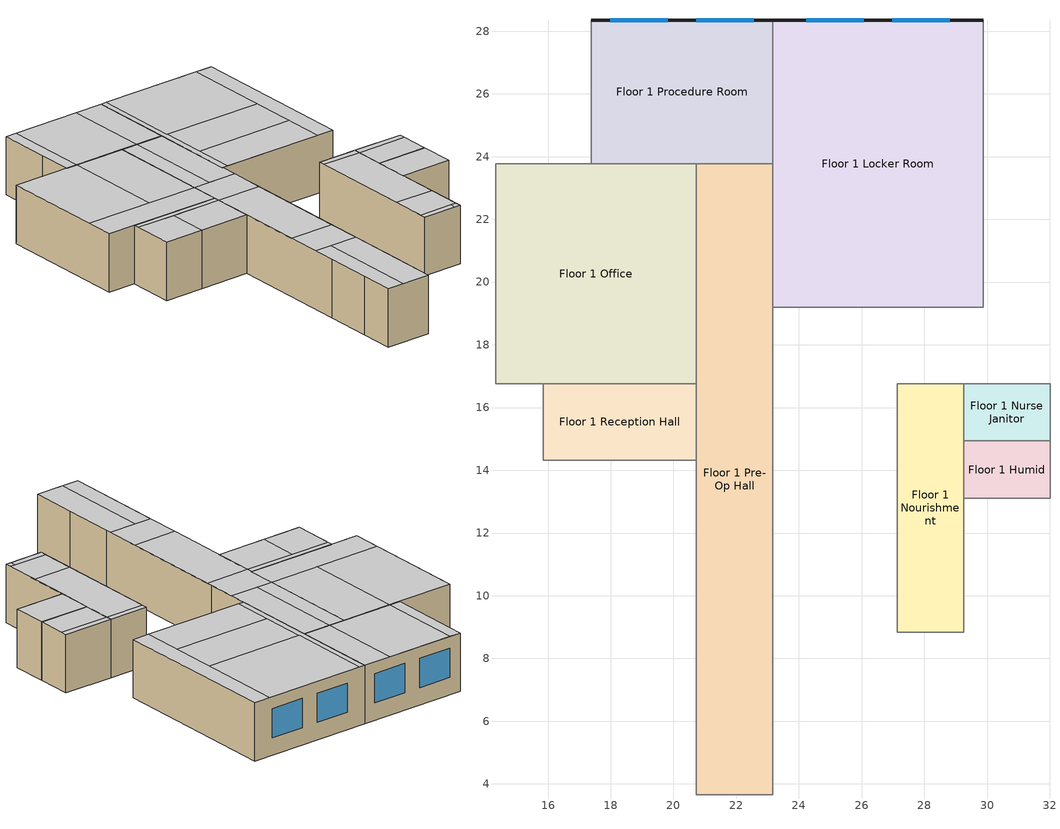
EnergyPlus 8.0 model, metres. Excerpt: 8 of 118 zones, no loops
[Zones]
Floor 1 Humid
 floor ground (ext_slab_8in_with_carpet): 32,14.94 32,13.11 29.26,13.11 29.26,14.94 z0
 wall to Floor 1 Sterile Storage (int_wall): 32,13.11 32,14.94 z0:3.05
 wall to Floor 1 Nourishment (int_wall): 29.26,14.94 29.26,13.11 z0:3.05
 wall to Floor 1 Nurse Janitor (int_wall): 32,14.94 29.26,14.94 z0:3.05
 wall to Floor 1 Clean (int_wall): 29.26,13.11 32,13.11 z0:3.05
 ceiling to Floor 2 X-Ray (int_slab_ceiling): 32,13.11 32,14.94 29.26,14.94 29.26,13.11 z3.05
Floor 1 Locker Room
 floor ground (ext_slab_8in_with_carpet): 23.16,28.35 29.87,28.35 29.87,19.2 23.16,19.2 z0
 wall outside (nonres_ext_wall): 29.87,28.35 23.16,28.35 z0:3.05
 wall to Floor 1 Procedure Room (int_wall): 23.16,28.35 23.16,23.77 z0:3.05
 wall to Floor 1 Locker Room Hall (int_wall): 23.16,19.2 29.87,19.2 z0:3.05
 wall to Floor 1 Lounge (int_wall): 29.87,19.2 29.87,28.35 z0:3.05
 wall to Floor 1 Pre-Op Hall (int_wall): 23.16,23.77 23.16,19.2 z0:3.05
 window (Window_U_1.22_SHGC_0.25): 28.8,28.35 26.97,28.35 / 26.06,28.35 24.23,28.35 z0.91:2.44
 ceiling to Floor 2 Exam Hall 5 (int_slab_ceiling): 29.87,28.35 28.96,28.35 28.96,19.2 29.87,19.2 z3.05
 ceiling to Floor 2 Exam 8 (int_slab_ceiling): 23.47,28.35 23.47,23.77 28.96,23.77 28.96,28.35 z3.05
 ceiling to Floor 2 Exam Hall 6 (int_slab_ceiling): 23.16,19.2 23.47,19.2 23.47,28.35 23.16,28.35 z3.05
 ceiling to Floor 2 Storage 3 (int_slab_ceiling): 23.47,23.77 23.47,21.34 28.96,21.34 28.96,23.77 z3.05
 ceiling to Floor 2 Nurse Station 2 (int_slab_ceiling): 28.96,19.2 28.96,21.34 23.47,21.34 23.47,19.2 z3.05
Floor 1 Nourishment
 floor ground (ext_slab_8in_with_carpet): 27.13,16.76 29.26,16.76 29.26,8.84 27.13,8.84 z0
 wall to Floor 1 Clean (int_wall): 29.26,8.84 29.26,13.11 z0:3.05
 wall to Floor 1 Locker Room Hall (int_wall): 29.26,16.76 27.13,16.76 z0:3.05
 wall to Floor 1 Nurse Station (int_wall): 27.13,8.84 29.26,8.84 z0:3.05
 wall to Floor 1 Pre-Op Room 2 (int_wall): 27.13,16.76 27.13,8.84 z0:3.05
 wall to Floor 1 Nurse Janitor (int_wall): 29.26,14.94 29.26,16.76 z0:3.05
 ceiling to Floor 2 Work Hall (int_slab_ceiling): 27.13,16.76 27.13,16.46 29.26,16.46 29.26,16.76 z3.05
 ceiling to Floor 2 Exam 2 (int_slab_ceiling): 27.13,8.84 28.96,8.84 28.96,9.14 27.13,9.14 z3.05
 ceiling to Floor 2 Exam Hall 2 (int_slab_ceiling): 29.26,8.84 29.26,9.14 28.96,9.14 28.96,8.84 z3.05
 ceiling to Floor 2 Reception Hall (int_slab_ceiling): 29.26,9.14 29.26,10.97 27.13,10.97 27.13,9.14 z3.05
 ceiling to Floor 2 X-Ray (int_slab_ceiling): 29.26,16.46 27.13,16.46 27.13,10.97 29.26,10.97 z3.05
Floor 1 Nurse Janitor
 floor ground (ext_slab_8in_with_carpet): 29.26,14.94 29.26,16.76 32,16.76 32,14.94 z0
 wall to Floor 1 Locker Room Hall (int_wall): 32,16.76 29.26,16.76 z0:3.05
 wall to Floor 1 Sterile Storage (int_wall): 32,14.94 32,16.76 z0:3.05
 ceiling to Floor 2 Work Hall (int_slab_ceiling): 29.26,16.76 29.26,16.46 32,16.46 32,16.76 z3.05
 ceiling to Floor 2 X-Ray (int_slab_ceiling): 32,14.94 32,16.46 29.26,16.46 29.26,14.94 z3.05
Floor 1 Office
 floor ground (ext_slab_8in_with_carpet): 20.73,23.77 20.73,16.76 14.33,16.76 14.33,23.77 z0
 wall to Floor 1 Procedure Room (int_wall): 20.73,23.77 17.37,23.77 z0:3.05
 wall to Floor 1 Pre-Op Hall (int_wall): 20.73,16.76 20.73,23.77 z0:3.05
 wall to Floor 1 Reception (int_wall): 14.33,23.77 14.33,16.76 15.85,16.76 z0:3.05
 wall to Floor 1 MRI Hall (int_wall): 17.37,23.77 14.33,23.77 z0:3.05
 wall to Floor 1 Reception Hall (int_wall): 15.85,16.76 20.73,16.76 z0:3.05
 ceiling to Floor 2 Work Hall (int_slab_ceiling): 20.73,16.76 20.73,18.29 14.33,18.29 14.33,16.76 z3.05
 ceiling to Floor 2 Exam 9 (int_slab_ceiling): 20.73,23.77 17.98,23.77 17.98,18.29 20.73,18.29 z3.05
 ceiling to Floor 2 Work (int_slab_ceiling): 14.33,18.29 17.98,18.29 17.98,23.77 14.33,23.77 z3.05
Floor 1 Pre-Op Hall
 floor ground (ext_slab_8in_with_carpet): 20.73,3.66 20.73,23.77 23.16,23.77 23.16,3.66 z0
 wall to Floor 1 Nurse Hall (int_wall): 23.16,3.66 23.16,6.1 z0:3.05
 wall to Floor 1 Procedure Room (int_wall): 23.16,23.77 20.73,23.77 z0:3.05
 wall to Floor 1 Step Down (int_wall): 20.73,3.66 23.16,3.66 z0:3.05
 wall to Floor 1 Nurse Station (int_wall): 23.16,6.1 23.16,8.84 z0:3.05
 wall to Floor 1 Pre-Op Room 2 (int_wall): 23.16,8.84 23.16,16.76 z0:3.05
 wall to Floor 1 Locker Room Hall (int_wall): 23.16,16.76 23.16,19.2 z0:3.05
 wall to Floor 1 Reception Hall (int_wall): 20.73,16.76 20.73,14.33 z0:3.05
 wall to Floor 1 Pre-Op Room 1 (int_wall): 20.73,14.33 20.73,7.92 z0:3.05
 wall to Floor 1 Vestibule (int_wall): 20.73,7.92 20.73,5.49 z0:3.05
 wall to Floor 1 Pre-Op Toilet (int_wall): 20.73,5.49 20.73,3.66 z0:3.05
 ceiling to Floor 2 Exam 1 (int_slab_ceiling): 20.73,3.66 21.64,3.66 21.64,9.14 20.73,9.14 z3.05
 ceiling to Floor 2 Exam Hall 1 (int_slab_ceiling): 23.16,9.14 21.64,9.14 21.64,3.66 23.16,3.66 z3.05
 ceiling to Floor 2 Scheduling 2 (int_slab_ceiling): 23.16,10.97 23.16,16.46 20.73,16.46 20.73,10.97 z3.05
 ceiling to Floor 2 Reception Hall (int_slab_ceiling): 23.16,9.14 23.16,10.97 20.73,10.97 20.73,9.14 z3.05
 ceiling to Floor 2 Work Hall (int_slab_ceiling): 23.16,18.29 20.73,18.29 20.73,16.46 23.16,16.46 z3.05
 ceiling to Floor 2 Exam Hall 6 (int_slab_ceiling): 23.16,23.77 21.64,23.77 21.64,18.29 23.16,18.29 z3.05
 ceiling to Floor 2 Exam 9 (int_slab_ceiling): 20.73,18.29 21.64,18.29 21.64,23.77 20.73,23.77 z3.05
Floor 1 Procedure Room
 floor ground (ext_slab_8in_with_carpet): 17.37,28.35 23.16,28.35 23.16,23.77 17.37,23.77 z0
 wall outside (nonres_ext_wall): 23.16,28.35 17.37,28.35 z0:3.05
 wall to Floor 1 MRI Toilet (int_wall): 17.37,28.35 17.37,25.6 z0:3.05
 wall to Floor 1 MRI Hall (int_wall): 17.37,25.6 17.37,23.77 z0:3.05
 window (Window_U_1.22_SHGC_0.25): 22.56,28.35 20.73,28.35 / 19.81,28.35 17.98,28.35 z0.91:2.44
 ceiling to Floor 2 Exam Hall 6 (int_slab_ceiling): 23.16,28.35 21.64,28.35 21.64,23.77 23.16,23.77 z3.05
 ceiling to Floor 2 Exam 9 (int_slab_ceiling): 21.64,28.35 17.98,28.35 17.98,23.77 21.64,23.77 z3.05
 ceiling to Floor 2 Work (int_slab_ceiling): 17.37,23.77 17.98,23.77 17.98,28.35 17.37,28.35 z3.05
Floor 1 Reception Hall
 floor ground (ext_slab_8in_with_carpet): 20.73,16.76 20.73,14.33 15.85,14.33 15.85,16.76 z0
 wall to Floor 1 Reception (int_wall): 15.85,16.76 15.85,14.33 z0:3.05
 wall to Floor 1 Scheduling (int_wall): 15.85,14.33 17.98,14.33 z0:3.05
 wall to Floor 1 Pre-Op Room 1 (int_wall): 17.98,14.33 20.73,14.33 z0:3.05
 ceiling to Floor 2 Reception Toilet (int_slab_ceiling): 17.98,14.33 17.98,16.46 15.85,16.46 15.85,14.33 z3.05
 ceiling to Floor 2 Scheduling 2 (int_slab_ceiling): 20.73,14.33 20.73,16.46 17.98,16.46 17.98,14.33 z3.05
 ceiling to Floor 2 Work Hall (int_slab_ceiling): 15.85,16.76 15.85,16.46 20.73,16.46 20.73,16.76 z3.05
[Building]
OutPatient HealthCare: North Axis {deg}=0; Terrain=City; Loads Convergence Tolerance Value=0.04; Temperature Convergence Tolerance Value {deltaC}=0.2; Solar Distribution=FullInteriorAndExterior; Maximum Number of Warmup Days=25; Minimum Number of Warmup Days=6
[Site:Location]
Site:Location=RIYADH_SAU Design_Conditions; Latitude {N+ S-}=24.7; Longitude {W- E+}=46.8; Time Zone Relative to GMT {GMT+/-}=3; Elevation {m}=612
[SizingPeriod:DesignDay] Day of Month=21; Dry-Bulb Temperature Range Modifier Type=DefaultMultipliers; Humidity Condition Type=Wetbulb; Barometric Pressure {Pa}=94186; Rain {Yes/No}=No; Snow on ground {Yes/No}=No; Daylight Savings Time Indicator=No
Name | Month | Day Type | Maximum Dry-Bulb Temperature {C} | Daily Dry-Bulb Temperature Range {C} | Wetbulb at Maximum Dry-Bulb {C} | Wind Speed {m/s} design conditions vs. traditional 6.71 m/s (15 mph) | Wind Direction {Degrees; N=0, S=180} | Solar Model Indicator | Clearness {0.0 to 1.1} | Wind Speed {m/s} design conditions vs. traditional 3.35 m/s (7mph) | ASHRAE Clear Sky Optical Depth for Beam Irradiance (taub) | ASHRAE Clear Sky Optical Depth for Diffuse Irradiance (taud)
RIYADH Ann Htg 99.6% Condns DB | 1 | WinterDesignDay | 5.9 | 0 | 5.9 | 1.6 | 320 | ASHRAEClearSky | 0
RIYADH Ann Clg .4% Condns DB=>MWB | 7 | SummerDesignDay | 44.2 | 13.5 | 18.7 |  | 0 | ASHRAETau |  | 4.5 | 0.766 | 1.239
[Site:GroundTemperature:BuildingSurface]
20.85, 20.87, 20.94, 21.07, 21.23, 22.21, 22.38, 22.46, 22.44, 21.47, 21.2, 20.97
[Site:WaterMainsTemperature]
Calculation Method=CORRELATION; Annual Average Outdoor Air Temperature {C}=26.1611; Maximum Difference In Monthly Average Outdoor Air Temperatures {deltaC}=22.4
[Material]
Name | Roughness | Thickness {m} | Conductivity {W/m-K} | Density {kg/m3} | Specific Heat {J/kg-K} | Thermal Absorptance | Solar Absorptance | Visible Absorptance | Absorptance:Thermal | Absorptance:Solar | Absorptance:Visible
Std Wood 6inch | MediumSmooth | 0.15 | 0.12 | 540 | 1210 | 0.9 | 0.7 | 0.7
F07 25mm stucco | Smooth | 0.0254 | 0.72 | 1856 | 840 | 0.9 | 0.7 | 0.7
G01 13mm gypsum board | Smooth | 0.0127 | 0.16 | 800 | 1090 |  |  |  | 0.9 | 0.7 | 0.5
G01 16mm gypsum board | MediumSmooth | 0.0159 | 0.16 | 800 | 1090
100mm Normalweight concrete floor | MediumRough | 0.1016 | 2.31 | 2322 | 832
200mm Normalweight concrete floor | MediumRough | 0.2032 | 2.31 | 2322 | 832
[Material:NoMass]
CP02 CARPET PAD: VeryRough, 0.21648, 0.9, 0.7, 0.8
Nonres_Exterior_Wall_Insulation: MediumSmooth, 1.03652, 0.9, 0.7, 0.7
[Construction]
InteriorFurnishings: Std Wood 6inch
int_wall: G01 13mm gypsum board, G01 13mm gypsum board
ext_slab_8in_with_carpet: 200mm Normalweight concrete floor, CP02 CARPET PAD
int_slab_ceiling: CP02 CARPET PAD, 100mm Normalweight concrete floor
nonres_ext_wall: F07 25mm stucco, G01 16mm gypsum board, Nonres_Exterior_Wall_Insulation, G01 16mm gypsum board
Window_U_1.22_SHGC_0.25: ECREF-1 COLORED 6MM
[WindowMaterial:Glazing]
ECREF-1 COLORED 6MM: Optical Data Type=SpectralAverage; Thickness {m}=0.006; Solar Transmittance at Normal Incidence=0.099; Front Side Solar Reflectance at Normal Incidence=0.219; Back Side Solar Reflectance at Normal Incidence=0.219; Visible Transmittance at Normal Incidence=0.155; Front Side Visible Reflectance at Normal Incidence=0.073; Back Side Visible Reflectance at Normal Incidence=0.073; Infrared Transmittance at Normal Incidence=0; Front Side Infrared Hemispherical Emissivity=0.84; Back Side Infrared Hemispherical Emissivity=0.84; Conductivity {W/m-K}=0.9
[Zone] Type=1; Multiplier=1; Ceiling Height {m}=-9999; Floor Area {m2}=autocalculate; Part of Total Floor Area=Yes
Name | Volume {m3}
Floor 1 Humid; Floor 1 Nurse Janitor | 15.2911
Floor 1 Locker Room | 186.8912
Floor 1 Nourishment | 51.5367
Floor 1 Office | 136.7704
Floor 1 Pre-Op Hall | 149.513
Floor 1 Procedure Room | 80.703
Floor 1 Reception Hall | 36.2456
[InternalMass] Construction=InteriorFurnishings
Name | Zone | Surface Area {m2}
Floor 1 Humid_InternalMass_1 | Floor 1 Humid | 10.0335
Floor 1 Locker Room_InternalMass_1 | Floor 1 Locker Room | 122.632
Floor 1 Nourishment_InternalMass_1 | Floor 1 Nourishment | 33.8167
Floor 1 Nurse Janitor_InternalMass_1 | Floor 1 Nurse Janitor | 10.0335
Floor 1 Office_InternalMass_1 | Floor 1 Office | 89.7443
Floor 1 Pre-Op Hall_InternalMass_1 | Floor 1 Pre-Op Hall | 98.1056
Floor 1 Procedure Room_InternalMass_1 | Floor 1 Procedure Room | 52.9547
Floor 1 Reception Hall_InternalMass_1 | Floor 1 Reception Hall | 23.7832
[People] Number of People Schedule=BLDG_OCC_SCH; Number of People Calculation Method=People/Area; Fraction Radiant=0.3; Sensible Heat Fraction=AUTOCALCULATE; Activity Level Schedule=ACTIVITY_SCH; Enable ASHRAE 55 Comfort Warnings=No; Mean Radiant Temperature Calculation Type=ZoneAveraged; Work Efficiency Schedule=WORK_EFF_SCH; Clothing Insulation Schedule=CLOTHING_SCH; Air Velocity Schedule=AIR_VELO_SCH; Thermal Comfort Model 1 Type=FANGER
Name | Zone or ZoneList | People per Zone Floor Area {person/m2}
Floor 1 Humid People | Floor 1 Humid | 0.0538248
Floor 1 Locker Room People | Floor 1 Locker Room | 0.161474
Floor 1 Nourishment People | Floor 1 Nourishment | 0.215299
Floor 1 Office People | Floor 1 Office | 0.0538248
Floor 1 Procedure Room People | Floor 1 Procedure Room | 0.215299
[Lights] Design Level Calculation Method=Watts/Area; Return Air Fraction=0; Fraction Radiant=0.7; Fraction Visible=0.2; Fraction Replaceable=1; Return Air Fraction Calculated from Plenum Temperature=No
Floor 1 Humid_Lights: Zone or ZoneList=Floor 1 Humid; Schedule=BLDG_LIGHT_OFFICE_SCH; Watts per Zone Floor Area {W/m2}{W/m=11.8403
Floor 1 Locker Room_Lights: Zone or ZoneList=Floor 1 Locker Room; Schedule=BLDG_LIGHT_SCH; Watts per Zone Floor Area {W/m2}{W/m=8.61113
Floor 1 Nourishment_Lights: Zone or ZoneList=Floor 1 Nourishment; Schedule=BLDG_LIGHT_SCH; Watts per Zone Floor Area {W/m2}{W/m2=10.7639
Floor 1 Nurse Janitor_Lights: Zone or ZoneList=Floor 1 Nurse Janitor; Schedule=BLDG_LIGHT_STORAGE_SCH; Watts per Zone Floor Area {W/m2}{W/=9.68752
Floor 1 Office_Lights: Zone or ZoneList=Floor 1 Office; Schedule=BLDG_LIGHT_OFFICE_SCH; Watts per Zone Floor Area {W/m2}{W/m=11.8403
Floor 1 Pre-Op Hall_Lights: Zone or ZoneList=Floor 1 Pre-Op Hall; Schedule=BLDG_LIGHT_CORRIDOR_SCH; Watts per Zone Floor Area {W/m2}{W=10.7639
Floor 1 Procedure Room_Lights: Zone or ZoneList=Floor 1 Procedure Room; Schedule=BLDG_LIGHT_SCH; Watts per Zone Floor Area {W/m2}{=29.0626
Floor 1 Reception Hall_Lights: Zone or ZoneList=Floor 1 Reception Hall; Schedule=BLDG_LIGHT_CORRIDOR_SCH; Watts per Zone Floor Area {W/m2}{W=10.7639
[ElectricEquipment] Schedule=BLDG_EQUIP_SCH; Design Level Calculation Method=EquipmentLevel; Fraction Latent=0; Fraction Radiant=0.5; Fraction Lost=0
Name | Zone or ZoneList | Design Level {W}
Floor 1 Humid_PlugMisc_Equip | Floor 1 Humid | 59.3985
Floor 1 Locker Room_PlugMisc_Equip | Floor 1 Locker Room | 1979.89
Floor 1 Nourishment_PlugMisc_Equip | Floor 1 Nourishment | 364.0368
Floor 1 Nurse Janitor_PlugMisc_Equip | Floor 1 Nurse Janitor | 5.4181
Floor 1 Office_PlugMisc_Equip | Floor 1 Office | 531.2865
Floor 1 Pre-Op Hall_PlugMisc_Equip | Floor 1 Pre-Op Hall | 211.4176
Floor 1 Procedure Room_PlugMisc_Equip | Floor 1 Procedure Room | 854.9542
Floor 1 Reception Hall_PlugMisc_Equip | Floor 1 Reception Hall | 51.2527
[Exterior:Lights]
Exterior_Lights: Schedule=Exterior_Lgt_ALWAYS_ON; Design Level {W}=14442; Control Option=AstronomicalClock
[ZoneInfiltration:DesignFlowRate] Schedule=INFIL_SCH; Design Flow Rate Calculation Method=Flow/ExteriorWallArea; Flow per Exterior Surface Area {m3/s-m2}=0.00102413; Constant Term Coefficient=0; Temperature Term Coefficient=0; Velocity Term Coefficient=0.224; Velocity Squared Term Coefficient=0
Name | Zone or ZoneList
Floor 1 Locker Room_Infiltration | Floor 1 Locker Room
Floor 1 Procedure Room_Infiltration | Floor 1 Procedure Room
[EnergyManagementSystem:ProgramCallingManager]
BoilerParManager: BeginNewEnvironment; SetBoilerPar
BoilerCurveManager: InsideHVACSystemIterationLoop; SetBoilerCurve
[EnergyManagementSystem:Program]
AHU_1_Main: IF AHU_1_Humidifier_Status > 0; SET AHU_1_ExtraElecHeatC_Status = 1; SET AHU_1_ExtraElecHeatC_SP = AHU_1_AfterHumidifier_Temp + 1.4; ELSE; SET AHU_1_ExtraElecHeatC_Status = 0; SET AHU_1_ExtraElecHeatC_SP = NULL; ENDIF; IF T_OA < 10; SET HeatGain = 0 * (AHU_1_FanDesignMass/1.2) *2118; SET FlowRate = (AHU_1_FanMassFlow/1.2)*2118; SET AHU_1_PreheatDeltaT = HeatGain/(1.08*FlowRate); SET AHU_1_ExtraWaterHeatC_Status = 1; SET AHU_1_ExtraWaterHeatC_SP = AHU_1_AfterElecHeatC_Temp + AHU_1_PreheatDeltaT; ELSE; SET AHU_1_ExtraWaterHeatC_Status = 0; SET AHU_1_ExtraWaterHeatC_SP = NULL; ENDIF
SetBoilerPar: SET CapRated =  56267.41; SET EtRated =  0.8; SET CapRated = (CapRated *3.412)/1000; SET SkinLossRate = 0.02; SET BoilerType = 2; IF BoilerType  == 1; IF CapRated >10000; SET PLRx = 0.2; ELSEIF CapRated >5000; SET PLRx = 0.25; ELSEIF CapRated >1000; SET PLRx = 0.33; ELSE; SET BoilerType = 2; SET PLRx = 0.2; ENDIF; ELSE; SET PLRx = 0.2; ENDIF; IF BoilerType == 1; SET CurveX = 0.975 + 0.305 * PLRx - 0.527 * (PLRx^2) + 0.249 * (PLRx^3); ELSE; SET CurveX = 0.907 + 0.320 * PLRx - 0.420 * (PLRx^2) + 0.193 * (PLRx^3); ENDIF; SET LoadX = CapRated * PLRx; SET Etx = CurveX * EtRated; SET InputEx = LoadX/Etx; SET SkinEx = CapRated * SkinLossRate; SET Ecx = (LoadX + SkinEx)/InputEx
SetBoilerCurve: IF BoilerPLR >= PLRx; IF BoilerType == 1; SET BoilerCurve = 0.975 + 0.305*BoilerPLR - 0.527*(BoilerPLR^2) + 0.249*(BoilerPLR^3); ELSE; SET BoilerCurve = 0.907 + 0.320*BoilerPLR - 0.420*(BoilerPLR^2) + 0.193*(BoilerPLR^3); ENDIF; ELSE; IF BoilerPLR == 0; SET BoilerCurve = NULL; ELSE; IF BoilerPLR <0.05; SET BoilerCurve = (0.05/(0.05 + SkinLossRate)) * (Ecx/EtRated); ELSE; SET BoilerCurve = (BoilerPLR/(BoilerPLR + SkinLossRate)) * (Ecx/EtRated); ENDIF; ENDIF; ENDIF
[EnergyManagementSystem:GlobalVariable]
AHU_1_PreheatDeltaT
BoilerType; CapRated; EtRated; PLRx; Ecx; SkinLossRate
[EnergyManagementSystem:OutputVariable] Type of Data in Variable=Averaged; Update Frequency=SystemTimeStep
Name | EMS Variable
AHU_1_ExtraElecHeatC_Status | AHU_1_ExtraElecHeatC_Status
AHU_1_ExtraWaterHeatC_Status | AHU_1_ExtraWaterHeatC_Status
AHU_1_ExtraWaterHeatC_SP | AHU_1_ExtraWaterHeatC_SP
AHU_1_PreheatDeltaT | AHU_1_PreheatDeltaT
[Schedule:Compact]
Exterior_Lgt_ALWAYS_ON: Through: 12/31, For: AllDays, Until: 24:00, 1
ACTIVITY_SCH: Through: 12/31, For: AllDays, Until: 24:00, 120
WORK_EFF_SCH: Through: 12/31, For: AllDays, Until: 24:00, 0
AIR_VELO_SCH: Through: 12/31, For: AllDays, Until: 24:00, 0.2
CLOTHING_SCH: Through: 04/30, For: AllDays, Until: 24:00, 1, Through: 09/30, For: AllDays, Until: 24:00, 0.5, Through: 12/31, For: AllDays, Until: 24:00, 1
INFIL_SCH: Through: 12/31, For: Weekdays, Until: 24:00, 0.25, For: Saturday, Until: 24:00, 0.25, For: SummerDesignDay WinterDesignDay, Until: 24:00, 1, For: Sunday Holidays AllOtherDays, Until: 24:00, 0.25
BLDG_LIGHT_CORRIDOR_SCH; BLDG_LIGHT_OFFICE_SCH; BLDG_LIGHT_SCH; BLDG_LIGHT_STORAGE_SCH: Through: 12/31, For: Weekdays, Until: 4:00, 0.1, Until: 6:00, 0.3, Until: 7:00, 0.6, Until: 18:00, 0.9, Until: 20:00, 0.6, Until: 22:00, 0.3, Until: 24:00, 0.1, For: SummerDesignDay, Until: 4:00, 0.1, Until: 6:00, 0.3, Until: 7:00, 0.6, Until: 18:00, 0.9, Until: 20:00, 0.6, Until: 22:00, 0.3, Until: 24:00, 0.1, For: WinterDesignDay, Until: 7:00, 0.1, Until: 9:00, 0.3, Until: 15:00, 0.4, Until: 20:00, 0.3, Until: 24:00, 0.1, For: Saturday, Until: 7:00, 0.1, Until: 9:00, 0.3, Until: 15:00, 0.4, Until: 20:00, 0.3, Until: 24:00, 0.1, For: Sunday Holidays AllOtherDays, Until: 8:00, 0.05, Until: 17:00, 0.1, Until: 24:00, 0.05
BLDG_EQUIP_SCH: Through: 12/31, For: Weekdays, Until: 04:00, 0.3, Until: 06:00, 0.5, Until: 18:00, 1, Until: 20:00, 0.5, Until: 24:00, 0.3, For: SummerDesignDay, Until: 04:00, 0.3, Until: 06:00, 0.5, Until: 18:00, 1, Until: 20:00, 0.5, Until: 24:00, 0.3, For: WinterDesignDay, Until: 07:00, 0.3, Until: 09:00, 0.5, Until: 15:00, 0.8, Until: 20:00, 0.5, Until: 24:00, 0.3, For: Saturday, Until: 07:00, 0.3, Until: 09:00, 0.5, Until: 15:00, 0.8, Until: 20:00, 0.5, Until: 24:00, 0.3, For: Sunday Holidays AllOtherDays, Until: 08:00, 0.3, Until: 17:00, 0.5, Until: 24:00, 0.3
BLDG_OCC_SCH: Through: 12/31, For: Weekdays, Until: 04:00, 0.05, Until: 06:00, 0.2, Until: 07:00, 0.5, Until: 18:00, 0.9, Until: 20:00, 0.5, Until: 22:00, 0.2, Until: 24:00, 0.05, For: SummerDesignDay, Until: 04:00, 0.05, Until: 06:00, 0.2, Until: 07:00, 0.5, Until: 18:00, 0.9, Until: 20:00, 0.5, Until: 22:00, 0.2, Until: 24:00, 0.05, For: WinterDesignDay, Until: 07:00, 0.05, Until: 09:00, 0.2, Until: 15:00, 0.3, Until: 20:00, 0.2, Until: 24:00, 0.05, For: Saturday, Until: 07:00, 0.05, Until: 09:00, 0.2, Until: 15:00, 0.3, Until: 20:00, 0.2, Until: 24:00, 0.05, For: Sunday Holidays AllOtherDays, Until: 08:00, 0, Until: 17:00, 0.05, Until: 24:00, 0
